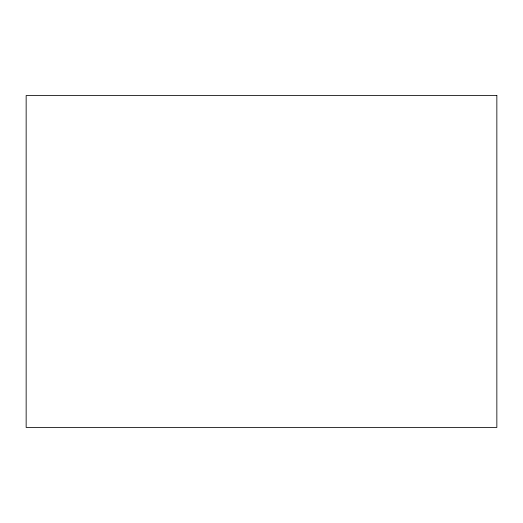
<?xml version="1.0" encoding="UTF-8"?>
<svg xmlns="http://www.w3.org/2000/svg" width="523" height="523" viewBox="0 0 523 523"><rect width="100%" height="100%" fill="white"/><g stroke="black" fill="none" stroke-linecap="round" stroke-linejoin="round"><path stroke-width="0.78" d="M496.85 95.546L26.15 95.546L26.15 427.454L496.85 427.454L496.85 95.546"/></g></svg>
